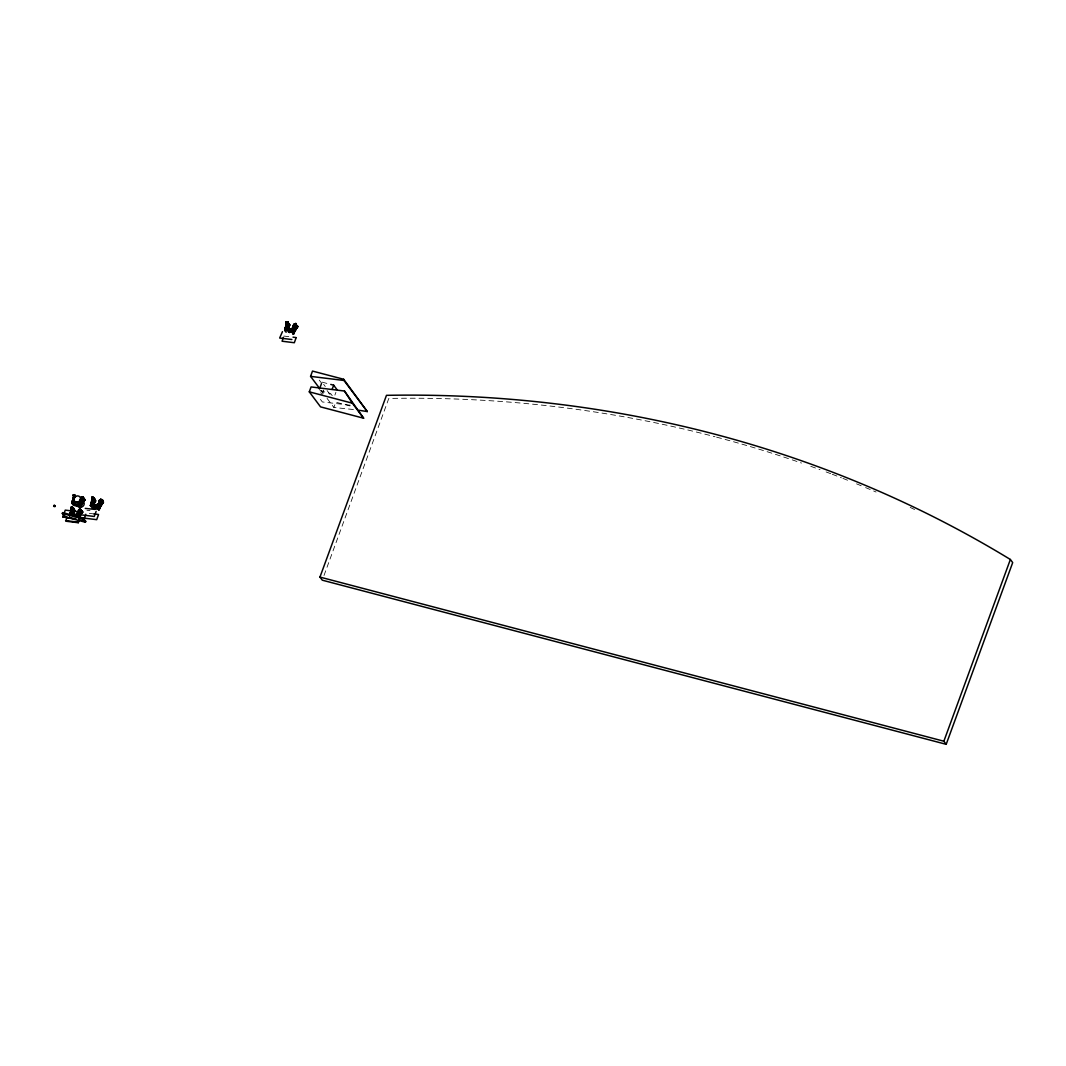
<?xml version="1.0" encoding="UTF-8"?>
<svg xmlns="http://www.w3.org/2000/svg" width="1066" height="1066" viewBox="0 0 1066 1066"><rect width="100%" height="100%" fill="white"/><g stroke="black" fill="none" stroke-linecap="round" stroke-linejoin="round"><path stroke-width="0.75" stroke-dasharray="5 3.75" d="M323.291 390.023L322.372 392.528L320.04 389.423M322.731 393.421L323.758 390.649M334.897 395.1L335.91 392.315M353.446 409.531L333.885 407.465L335.817 402.175L352.966 406.679M323.997 575.52L388.797 398.444A1262.57 1143.711 -36.9 0 1 715.019 436.74M283.849 336.056L291.498 336.989M86.959 510.268L90.024 510.641M89.291 513.372L93.875 513.932M350.234 405.2L322.358 401.962L318.601 396.952M322.025 382.134L329.301 384.04M332.246 395.699L330.62 393.527L318.974 390.462L322.225 394.806M323.651 384.306L325.277 386.478M319.294 380.149L321.239 382.734M327.075 390.516L330.953 395.699M321.252 390.609L323.198 393.207M327.075 398.391L333.885 407.465M716.618 437.167A1262.57 1143.711 -36.9 0 1 790.652 459.339M792.211 459.859A1262.57 1143.711 -36.9 0 1 801.512 463.057M810.773 466.322A1262.57 1143.711 -36.9 0 1 820.007 469.68M826.137 471.945A1262.57 1143.711 -36.9 0 1 830.72 473.677M832.253 474.263A1262.57 1143.711 -36.9 0 1 841.394 477.795M842.913 478.394A1262.57 1143.711 -36.9 0 1 850.508 481.406M856.558 483.844A1262.57 1143.711 -36.9 0 1 864.086 486.962M865.592 487.588A1262.57 1143.711 -36.9 0 1 876.092 492.039M910.191 507.416A1262.57 1143.711 -36.9 0 1 914.588 509.495"/><path stroke-width="1.5" d="M79.63 516.557L78.924 517.969L82.282 511.467L82.362 512.746L80.923 513.359L82.562 512L82.295 512.759L79.124 509.508L81.016 510.228L79.257 511.174L80.523 509.348L82.482 511.693L80.923 513.359L82.362 512.679L82.109 511.427L81.562 513.066L82.562 512.12L80.523 509.348L79.19 511L76.845 514.798L77.978 513.852L79.83 516.344L78.884 517.983L81.309 512.226M103.375 501.846L99.658 507.309L101.656 503.259M294.296 325.743C296.881 325.397 295.815 322.692 294.509 325.397C295.575 330.926 299.506 324.077 296.401 327.502C291.205 325.45 299.106 324.051 294.416 325.61C296.681 325.703 294.989 323.558 294.669 323.877C301.172 328.355 293.31 328.674 297.587 326.636C298.547 325.17 296.388 327.315 293.416 334.244M79.23 511.12C83.881 507.509 77.485 512.719 81.056 510.014C78.258 506.71 79.777 515.118 75.459 515.184C63.374 511.107 78.404 500.833 72.981 515.424M73.154 508.495C71.942 509.721 76.152 515.984 71.715 512.879C72.261 503.805 68.73 512.613 73.834 515.757L70.889 512.586L72.195 508.589L74.407 511.28L72.261 507.189L74.647 510.481L74.087 511.014L74.54 509.921L72.688 507.363L71.089 507.483L71.942 507.11L74.62 510.947M74.567 497.089C72.701 498.542 73.567 503.325 74.62 497.142C75.246 490.64 71.662 502.193 75.14 502.539C70.223 502.059 75.699 493.252 74.353 497.755C72.901 500.833 76.379 503.179 75.046 501.886C87.958 501.54 71.462 503.978 73.634 500.647M75.26 495.49L74.393 495.21L75.113 496.809M74.807 495.797C75.326 496.196 74.607 496.676 75.073 495.104M93.715 502.552C93.661 506.19 93.048 495.823 93.888 497.982C89.611 500.114 96.393 509.681 99.764 501.62C99.458 496.623 104.108 503.005 103.415 502.299C102.563 495.437 98.045 504.178 103.189 502.792C103.202 499.714 102.962 508.415 100.964 499.301C102.909 500.847 96.966 503.898 96.873 507.189L90.45 505.617L92.276 507.922L99.151 509.735L101.417 504.938L100.764 504.245M94.901 500.447L95.087 499.461L95.474 501.06L94.301 501.886L95.527 500.514L94.248 500.087M95.354 501.193L93.248 497.302L93.195 499.901L94.741 499.288L95.54 500.647M288.087 323.611L287.447 322.971L289.472 325.943M288.166 323.358L288.06 323.145M289.725 325.063L289.219 325.89M102.882 502.939L102.976 501.5L103.242 502.792L101.656 503.299L103.402 502.313L102.802 502.752L101.177 500.607L100.071 501.14L101.696 500.7L101.67 499.688L99.898 500.167M295.748 324.037C295.708 320.266 294.882 331.166 297.614 326.622M288.819 326.729L285.941 322.665L286.581 321.692L286.074 322.159L287.007 321.745L286.274 321.905L289.366 325.969L287.673 329.887L288.047 326.849M80.363 504.938C83.081 502.046 80.07 506.217 82.402 503.432C84.174 501.393 79.604 497.449 83.148 497.169C79.19 500.127 86.986 498.915 84.347 500.287C81.496 501.167 85.2 500.913 84.667 499.328C85.32 498.928 81.709 501.793 84.547 500.3C83.494 493.065 80.23 501.606 83.068 497.102M295.469 328.768C295.362 333.885 290.791 325.996 296.095 324.744M92.076 500.594C94.701 509.295 94.141 498.022 92.169 501.127C91.636 504.964 97.925 505.644 97.006 505.644C96.007 506.163 92.662 504.071 93.928 503.752C95.154 502.233 92.342 504.658 95.047 506.19C91.303 503.605 92.715 493.451 91.769 501.82C93.861 509.988 100.59 500.34 99.484 504.111L99.245 502.259M288.193 323.091C287.287 321.932 288.34 321.905 286.328 324.45C285.115 326.489 290.365 334.378 287.753 327.209M76.539 514.332C73.607 514.891 77.325 517.463 79.124 509.535M83.228 497.782L81.669 496.836L80.523 499.741L82.295 496.783L84.734 499.861L82.775 496.916M81.322 498.542C85.36 503.605 83.788 497.302 84.467 499.368C85.013 497.396 82.322 504.804 81.602 502.592M103.402 502.326L101.75 503.392M73.927 509.401C72.781 509.735 74.74 509.321 74.553 511.094M95.007 499.434L94.807 500.274L95.114 499.634M289.326 324.117L289.472 324.837L287.34 321.812L289.606 324.464M71.702 509.148L70.849 507.976L71.422 507.096L71.782 509.255L73.048 508.682M71.542 508.815C71.422 508.362 71.142 508.362 71.422 508.509C71.489 505.137 70.822 508.615 71.728 509.202M71.995 514.412L72.755 512.706L71.022 510.734L73.088 515.105M73.407 498.582L73.834 499.834M92.009 501.58C98.498 508.935 90.65 503.912 92.316 502.086M91.969 500.567L92.102 497.489L93.688 497.702M95.207 501.473C91.756 504.365 95.807 506.723 98.085 503.965C99.884 503.192 94.834 505.337 98.179 505.817C99.524 501.7 101.257 507.283 98.725 509.681L99.444 508.042M91.663 501.833L93.222 502.672L95.047 506.19C92.675 501.553 92.462 505.964 93.995 503.725M289.659 325.503L286.194 321.972L286.701 323.584L285.688 326.542L288.62 329.98L286.781 327.142L287.527 324.277L285.941 322.665L286.474 321.759L288.087 322.438M286.208 326.129L287.407 327.808L288.286 327.608M287.354 322.478C289.526 322.785 283.796 325.916 287.713 327.182C289.539 330.327 283.969 328.728 289.126 325.703M290.725 329.327L288.14 330.007L289.539 329.927L286.128 327.728L289.086 329.9L293.017 328.261L290.378 329.434L287.967 329.154L287.633 328.022L289.366 325.969L287.9 329.954L288.58 329.234L290.751 329.927M79.537 509.255L77.578 513.492L74.1 515.211L76.565 514.771L77.432 513.585M80.523 512.32L79.99 515.891M79.204 509.415L80.163 509.281L82.508 512.213L81.709 512.999L82.428 511.613L80.43 513.892M81.336 497.089L80.576 499.394L81.243 497.649M82.748 501.46L82.202 503.432M82.868 501.473L82.775 500.98M94.674 505.191L93.648 504.258C96.26 508.255 91.663 501.486 94.048 504.005C94.581 507.909 93.088 500.98 93.728 503.658C89.89 500.367 94.967 504.844 94.354 505.67M100.391 499.781L99.431 500.154L99.018 502.526M99.538 500.021L99.205 501.926L99.844 500.22M101.43 504.511L100.817 503.352L101.004 504.378M101.11 503.472L101.27 504.218M285.861 326.383C287.567 323.678 285.568 327.035 286.501 327.728M288.153 329.727L287.873 327.755L289.033 329.927M286.488 325.223L288.206 329.181L287.021 327.902M293.71 324.544L293.257 327.035L293.843 324.45L295.029 323.837L293.723 324.517L294.936 324.051M292.284 329.94L291.578 328.954L294.003 325.596L293.43 325.157L293.843 326.729L294.096 324.717M72.981 509.268L74.114 509.668M81.709 511.533C83.281 512.48 81.456 510.494 81.522 512.173M84.387 499.061L83.628 498.821M91.796 501.313C92.289 499.781 94.887 497.982 94.674 500.207M101.883 500.3C97.539 497.036 105.814 503.285 101.923 501.486M289.073 324.597L288.526 323.771L289.459 324.744M295.962 327.209L297.174 326.049L297.307 327.409L297.561 326.516L295.588 323.971L297.601 326.862L295.882 327.129L295.855 328.368M74.527 497.382L73.061 495.517L73.98 494.611M78.324 502.233C76.232 503.272 82.682 499.954 80.696 498.835C78.817 502.526 79.017 502.179 77.858 502.246M98.925 504.551C99.285 502.113 96.446 505.097 97.752 505.404C97.206 503.818 95.367 505.63 97.006 504.831M98.925 509.721L100.297 506.67L99.578 505.95M291.165 329.194L288.526 329.621L290.498 330.14L290.338 329.407L291.165 330.313C290.618 327.955 292.071 329.207 292.377 329.727L291.631 328.981M294.136 326.169C298.533 329.114 292.444 333.511 294.589 330.194M77.618 513.426L78.524 514.039L77.418 515.837L76.912 514.065L77.512 514.958L76.792 514.225L75.459 515.184L72.928 514.998L71.715 511.427L73.154 515.318L72.768 512.853M82.388 511.573L80.163 509.281M82.375 496.823L81.722 497.249L84.734 499.781L83.001 500.767L84.774 499.554L83.041 500.833M80.976 513.466C76.965 511.533 81.589 509.695 80.829 509.575M81.935 496.769C81.762 496.45 87.212 505.071 81.522 498.462C85.453 495.663 80.123 499.967 83.268 497.462M294.389 325.543C297.187 324.877 296.375 329.048 296.934 327.422C295.495 328.968 299.439 325.25 294.696 325.436C294.163 322.865 299.173 327.582 296.215 327.955M54.273 505.391L54.832 506.35L53.606 506.137M69.583 515.638L70.609 511.92L69.583 515.638C73.208 507.363 72.541 517.197 75.419 515.518L74.993 514.811L76.086 515.691L75.873 514.625L76.059 515.771L72.275 514.492L76.032 515.757M81.282 499.088L78.897 504.964L80.35 507.203L73.287 505.164L71.768 503.112L73.847 496.503L73.234 497.915L74.034 498.475L73.314 498.035M74.1 514.785L75.233 515.478L73.554 515.264L72.395 512.693L73.181 513.679L74.007 515.278L70.782 511.76M82.415 511.68L82.322 512.759L80.829 513.279M286.221 327.315C287.94 324.957 282.503 330.18 286.154 332.246M290.019 329.501C283.609 327.302 294.096 332.898 286.208 326.609M84.654 499.887C82.468 502.792 80.336 494.491 83.534 500.42M54.832 505.55L54.633 506.323L54.979 505.537M71.942 507.11L71.462 508.562L71.489 507.083M74.154 495.197C74.26 494.691 74.42 494.704 74.327 495.304M74.154 496.729C73.407 493.052 72.954 496.05 74.5 497.529M93.328 499.727C88.571 490.84 101.523 509.641 92.076 497.316C91.969 497.142 93.741 500.127 94.154 499.208M287.66 322.878C287.66 321.226 285.688 322.332 286.781 321.692M55.059 505.95L54.393 505.684M78.644 509.921L78.404 511.587L80.723 514.851M78.364 510.521L78.511 510.081M80.976 497.396L81.029 498.741M99.111 502.299L99.245 500.527M293.856 325.023L293.71 324.81M80.456 513.426C84.534 513.452 77.951 510.747 80.67 510.601C77.032 510.068 82.628 515.598 82.215 511.707M103.309 502.419C100.924 505.084 100.95 497.782 101.283 500.7C98.325 499.994 103.695 503.605 102.802 502.752M78.631 512.2L78.058 512.666L78.697 511.453M80.47 500.181L78.378 502.392M293.456 326.009L292.95 329.274M74.1 497.595L74.234 497.982A3.478 3.158 -36.9 0 1 80.043 497.089A3.478 3.158 -36.9 0 1 77.472 502.392L75.18 502.326M93.928 503.059L94.621 502.179L94.141 503.059M81.522 496.929L82.988 497.022M70.942 512.24C74.966 514.572 70.103 511.893 73.834 515.757C73.621 513.492 72.142 515.198 73.381 514.558M288.593 329.421L287.154 328.968M82.961 497.209C82.668 497.529 81.855 499.461 82.628 497.062C83.481 498.888 81.602 498.089 83.068 497.649M100.044 501.007C103.762 498.475 99.271 501.713 101.896 500.194M288.513 327.302C284.249 325.157 288.753 322.052 286.821 325.663C289.086 330.54 288.18 329.554 286.034 325.61M80.869 513.319L82.375 511.907M84.6 499.688C81.842 502.632 85.84 498.635 83.028 500.047M101.51 504.658L100.91 505.697L100.83 504.298M97.193 504.591L97.526 505.497C97.419 513.066 100.031 506.217 100.71 506.417M76.366 515.384L76.406 514.731M97.259 505.79L96.353 504.818L97.539 505.337M70.969 510.987L72.475 513.399M73.421 498.062L73.461 499.528M73.367 498.821L73.847 499.434L72.994 499.301M72.914 513.772L71.022 510.361L71.542 509.548M285.994 325.863L286.008 326.862M286.221 325.89L286.514 326.636M288.206 327.608L286.527 325.969M288.273 328.408L286.741 326.089L288.513 329.78L286.754 326.316L287.78 327.289M78.364 511.64L78.804 510.281L78.657 511.707M80.603 499.141L81.029 498.248M101.323 504.485L101.323 503.738M100.764 499.314L100.257 499.861L101.03 499.354M288.353 324.597L288.993 324.317M287.967 329.82L287.474 327.582M54.046 505.351L54.633 506.323M71.315 510.561L73.048 512.973L74.194 511.2M74.14 509.575L74.234 510.294M77.778 514.079L77.418 515.837L77.978 514.185M79.057 505.097L80.19 501.406L79.337 503.192L80.19 501.406L82.042 503.885L80.816 504.298M82.215 512.053L81.696 511.374M98.645 504.151L98.299 505.91L98.845 503.938M293.75 331.046L294.336 329.954L293.403 334.151L291.684 331.992L293.043 328.488L294.909 330.966L293.576 331.713M73.554 515.358L72.501 512.973M78.538 512.44L78.124 513.399M287.713 328.861C288.073 326.236 288.846 332.379 287.593 327.808M293.017 328.261L293.696 326.822M71.249 508.189L71.835 507.096L71.422 508.509M288.433 329.167L286.754 326.569L287.54 328.022M291.804 328.848L290.712 329.407L291.165 330.313L290.232 329.874M80.683 509.721C80.323 510.641 81.509 510.094 79.817 509.495M95.78 505.071C98.538 505.057 92.302 505.577 95.913 504.884C97.619 506.19 96.087 504.871 94.341 504.938L93.555 504.205L94.834 504.831M75.046 514.851L75.419 515.518M286.341 327.302L288.5 329.754L286.754 326.569L287.38 327.582M289.952 329.914L290.831 330.247L289.472 329.727M73.314 515.464L70.982 512.48M287.554 328.714L288.513 329.767L286.861 327.315M80.63 504.031L80.71 504.631M293.683 330.966C293.59 332.898 295.255 329.034 293.763 330.687M295.255 329.461L294.909 328.754L295.708 329.207M74.633 515.198L74.007 514.785M95.674 504.898L94.887 504.858L96.553 505.67M74.58 496.01L75.22 496.529M93.302 498.688L93.835 497.942M93.608 498.848L93.222 498.595M94.274 502.099L95.474 500.62M74.074 515.198L71.675 511.947L73.767 514.718M94.075 503.272C92.262 502.366 94.954 503.712 92.782 504.245M72.275 503.112L72.821 499.474L72.275 503.112L78.897 504.964M79.697 515.704C79.27 513.785 80.63 515.811 79.55 514.998M91.609 502.672L90.437 505.67L91.489 501.993L90.463 505.71L92.449 497.129L95.194 501.247M284.862 330.14L285.808 327.089L285.035 330.167M74.154 510.108L74.207 509.388L73.994 510.094M80.963 513.092C83.881 513.732 79.35 510.667 80.163 509.815M101.923 499.981C99.898 498.595 104.681 503.325 102.016 503.045M291.924 332.166L293.043 328.488L293.683 328.901M81.656 511.96L81.776 512.959L82.109 511.96M74.393 515.105L74.26 514.825C74.167 515.184 73.447 515.184 71.662 512.493M71.009 511.733L71.129 510.761M73.674 498.901L73.607 497.875M54.219 505.511L54.846 505.737M292.937 328.195L291.484 329.354M72.568 512.546L70.929 511.24M92.529 502.179L94.048 503.752L92.489 501.5M73.98 496.809C73.701 496.609 71.688 492.372 75.646 496.649M70.849 508.002L72.368 507.229M92.569 497.262L91.743 498.102L92.449 499.008M286.567 323.291L285.941 322.652L286.687 321.759M286.607 321.972C286.501 324.064 285.382 321.212 287.607 321.905M72.168 507.243L73.021 507.816M92.862 497.622C94.581 498.049 91.409 497.022 93.222 497.782M286.807 323.704L287.354 324.597M287.447 321.852L287.18 322.385M92.582 502.592L94.234 504.591M80.243 500.913L80.843 499.754L80.43 500.434M101.31 500.767L100.231 500.873L101.763 499.914M295.748 325.223C294.922 325.157 296.375 324.344 294.936 325.183C297.68 324.97 293.017 324.144 296.321 327.888M73.634 512.306L72.461 509.655L71.755 511.174L73.154 513.426L71.715 511.427L73.208 513.426L72.635 513.013M286.901 324.357C289.392 330.1 289.379 324.277 286.474 321.772M73.874 496.623L73.634 494.997L74.513 495.024M71.688 509.321L71.755 511.174M92.316 501.646L93.541 503.578L94.168 503.205M80.336 500.953L79.364 501.526M72.688 514.758L73.421 515.144L71.582 513.799L73.661 515.065L72.208 514.585M73.98 515.171L73.181 514.625L73.834 515.757M72.688 514.425L73.341 515.144M289.765 329.567L290.192 330.074C287.833 328.634 288.46 330.273 287.993 328.355M288.593 329.261L287.713 328.381M72.861 513.985L73.407 515.105L71.875 513.652M100.524 501.06C107.493 504.524 98.152 502.819 101.71 499.648M80.03 510.801L81.016 510.228M84.334 499.741L84.067 500.474L84.374 499.381M101.763 500.074L100.844 500.807M295.735 325.143L295.962 324.464M296.934 327.555L296.774 326.076M81.522 512.786C83.135 512.826 80.403 513.319 80.696 510.534M73.687 494.744C73.541 496.01 72.981 494.984 73.687 496.143C73.94 496.969 72.395 494.038 75.313 496.649M92.196 498.448L92.022 497.382M95.194 499.794L93.488 497.409L92.196 497.449L92.182 498.422L92.129 497.289L92.062 498.342M286.488 322.132L286.514 323.158L286.208 322.039M72.834 513.466L73.128 514.198M73.621 495.064L73.634 496.05L73.421 494.877M70.942 507.989L71.249 507.323M72.981 508.642L72.261 508.389L73.141 508.375M93.848 498.715L93.248 498.422M287.394 324.45L287.447 322.971M82.442 498.288L82.428 497.262M101.537 500.594L101.163 499.727L100.87 500.833M72.448 507.389L72.728 507.403M95.274 505.177L96.1 505.55M293.603 327.075L292.497 330.46L293.043 328.488M54.766 506.19L54.033 505.657L54.899 506.23M73.128 500.793L72.168 503.085M291.684 331.992L285.142 330.18L285.688 326.542L284.662 330.26M73.394 495.677L73.434 495.797M80.909 499.501L80.363 500.034L80.829 498.302M286.208 325.383L286.954 324.077M288.366 327.382L286.674 324.77M294.722 329.434L295.375 330.02L295.029 328.848M97.086 507.256L98.498 504.418L97.299 507.349M101.656 500.127L101.07 500.78M292.844 328.701L291.391 331.846M79.977 501.62L79.577 503.339L80.19 501.406M92.089 498.222L92.382 497.609M82.042 503.885L80.55 507.083L82.042 503.885L80.283 501.753L79.63 503.379L80.19 501.74M100.297 506.83L99.618 508.069L100.031 506.696M294.709 331.18L293.35 334.284M72.968 514.771L72.635 513.759M92.116 497.396L95.194 501.46M77.552 514.385L77.125 515.651M292.857 328.888L292.004 330.18M54.179 506.283L54.886 506.084M96.273 505.071L97.512 505.377M74.487 510.92L74.54 509.921M83.788 500.42L84.72 499.767L82.762 498.155M81.789 498.262L82.762 497.409M80.283 509.641L79.87 510.561L80.789 509.615M93.581 502.739L92.555 501.766L94.061 504.031L93.835 503.045M288.02 329.114L287.234 328.888L287.673 329.887M79.763 501.939L78.311 504.698L79.99 501.806M77.112 514.638L76.925 515.558L77.685 513.772M97.699 505.59L97.979 504.711L97.579 505.564M101.83 503.165C102.909 502.113 104.255 504.338 99.991 501.06M292.177 329.274L291.071 331.739L291.911 329.421M297.441 327.302L296.615 327.702L297.294 326.796M70.676 512.466L70.063 515.558M97.046 505.83L96.7 504.764L97.206 505.617M73.034 500.54L72.608 501.393L73.088 500.7M80.776 505.511L81.842 504.111L80.67 503.685M94.048 503.752L92.555 501.766M99.911 507.11L99.538 508.056L100.057 506.976M285.808 327.222L285.248 328.555L285.835 326.916M294.029 331.739L293.643 332.592L294.909 330.966L293.403 334.151M286.168 322.105L286.261 322.891M90.943 505.63L91.783 503.312M72.941 499.954L71.795 503.179M70.849 513.066L69.863 515.518M91.756 503.232L90.743 505.59M285.648 328.488L285.888 327.608M98.578 504.378L98.099 505.777L98.418 504.458M294.043 330.313L294.003 332.605L294.389 331.366M76.925 515.558L77.325 514.465L77.032 515.598M98.179 505.177L97.579 504.258M81.322 504.524L80.963 505.537L81.389 504.445M78.964 517.903L79.83 516.344M92.875 504.485L95.78 505.484M294.003 332.605L294.496 331.22M80.696 504.111L81.842 504.111L80.35 507.203M99.751 508.069L100.444 506.31L99.151 509.735M62.308 513.479L62.627 512.599L83.215 518.009L85.733 521.367L85.4 522.247L64.826 516.837L62.308 513.479L82.882 518.902L85.4 522.247M75.006 518.369L75.473 518.995L62.774 516.89L65.253 510.134L77.472 511.627L75.992 515.678L75.3 514.811L75.766 515.611M64.826 516.837L65.146 515.957M79.244 520.021L78.258 522.726L66.039 521.234L66.505 518.076M74.02 498.368L73.807 497.702M69.556 515.571L70.756 512.32M71.688 510.734L71.289 510.001M73.208 512.986L71.502 510.374M78.631 504.818L79.324 502.193M78.231 512.346L78.431 512.679M77.258 516.437L77.978 513.852M80.483 507.203L81.762 503.752M78.258 522.726L78.724 519.555M82.882 518.902L83.215 518.009M84.374 518.076L85.773 514.265M93.555 500.327L92.009 497.489L94.661 501.713M92.169 500.354L92.276 501.167M92.489 500.767L92.289 499.847M96.127 511.374L94.274 516.464L82.055 514.971M97.566 507.483L98.725 504.298M97.726 507.616L98.938 504.285M98.498 514.718L96.7 519.662L84.654 518.196M283.383 337.336L282.077 341.213L294.309 342.732L296.108 337.789M291.764 332.032L292.923 328.848M295.375 330.02L295.229 329.194M296.868 327.555L296.774 326.369M297.401 327.395L296.974 327.489M319.307 388.024L310.566 376.365L312.498 371.075L343.665 379.269L367.29 411.569L358.989 410.29M309.287 391.848L311.085 386.931L344.491 391.035L363.626 418.218L320.56 406.879L309.287 391.848L352.353 403.188L363.626 418.218M319.48 389.077L321.506 383.52M332.139 389.356L333.671 385.199L330.753 384.426M319.96 577.079L386.465 395.339A1262.57 1143.711 -36.9 0 1 1010.368 559.477L1012.7 562.582L946.195 744.321L322.292 580.184L319.96 577.079L943.863 741.216L946.195 744.321M943.863 741.216L1010.368 559.477M82.908 497.422L82.202 498.049M80.083 514.798L79.87 515.224M81.776 503.818L81.136 505.524L81.376 504.165M78.924 517.969L79.564 516.29M294.043 332.525L294.642 330.926M72.608 501.393L72.981 500.367M70.396 513.839L70.796 512.906M80.123 510.481L80.696 509.868L79.337 510.974M293.51 325.716L293.443 325.33M288.246 328.301L287.647 327.235L288.273 328.048M77.218 515.691L77.778 514.265M96.979 507.229L97.965 504.711M291.071 331.739L292.004 329.367M294.109 331.673L293.736 332.605L294.016 331.419M287.021 322.278L287.793 322.025M91.196 503.912L91.649 502.899M74.98 496.223L74.673 497.196L74.673 496.516M73.008 508.988C73.701 508.788 71.649 509.108 72.808 509.361M287.74 323.251L287.593 323.518M82.615 498.208L82.588 497.422M295.615 324.49L294.936 325.183L295.948 324.171M292.097 330.233L292.617 329.008M73.354 499.528L73.421 500.727M71.715 512.879L71.049 513.106L73.727 515.091M82.655 501.207L82.975 500.46M92.289 502.512L94.048 504.591L92.555 502.019L93.302 503.259M94.474 505.124L92.635 502.792M74.22 497.396L74.14 497.915M71.915 510.681L72.128 509.335M95.034 501.62L94.501 502.193L92.276 500.394M100.99 500.554L101.403 499.781M92.102 497.555L91.823 498.115M93.435 503.472L94.128 504.871L93.608 503.538M73.9 497.755L74.647 496.37M73.527 512.48L71.649 509.601M94.394 502.552L92.849 500.487L93.315 499.368M98.832 502.965L99.631 501.78M288.699 326.902L288.113 327.342L288.926 326.569M293.337 327.262L293.403 328.888M295.362 324.277L295.722 325.143L294.656 325.33M93.382 503.912L92.089 503.259L93.661 503.792M72.968 512.226L73.314 511.294M288.06 329.247L288.806 329.714M286.394 328.022L288.3 329.887M93.462 502.992L92.489 502.353M81.762 502.552L81.935 503.605M99.191 502.992L98.618 503.352L99.311 502.752M288.939 326.516L287.274 323.691M293.163 327.728L293.51 327.315M295.215 330.273L295.469 329.554M94.501 501.926L91.903 497.675M91.916 502.792L94.274 504.738L92.822 503.219M73.221 514.731L71.928 513.879M289.592 324.73L289.392 325.357M73.101 514.332L71.116 512.946M74.287 497.462L74.327 496.543M94.634 501.993L93.022 500.047L93.821 498.848M287.22 324.597L287.434 323.851M93.808 505.071L93.661 503.685M288.26 329.127L288.673 329.674L288.153 329.034M73.261 514.532L72.435 514.345M72.675 508.868L74.02 511.493M93.941 504.405L94.328 505.071L93.741 504.351M288.353 326.356L288.406 325.756M71.782 509.388L72.301 508.802M288.699 326.476L287.514 324.384M78.031 513.359L77.085 513.919M292.804 327.848L293.123 329.101L292.764 328.395M83.894 500.527L84.547 500.274M76.086 514.572L77.245 514.998M77.938 513.639L77.272 513.759M77.925 514.412L78.098 513.106M285.954 327.209L287.407 327.808M78.138 514.332L77.751 513.279L78.311 514.185L77.525 514.079M74.207 501.966L74.46 501.753M80.203 510.694L79.843 510.88M100.151 506.43L99.551 507.176M92.955 504.405L92.196 503.472L94.394 504.871M82.882 499.874L83.868 499.514M293.097 327.449L293.483 328.848L292.737 328.075M292.697 329.341L291.418 329.207M83.161 499.474L83.841 499.621L83.095 499.394M286.514 328.235L288.38 329.541M74.167 501.18L74.247 501.167M93.528 504.178L92.329 503.885L92.982 503.685M291.711 329.927L292.537 329.9M282.45 331.659L279.665 338.042L291.884 339.521M80.776 510.054L80.27 509.841M92.582 501.513L93.968 503.525M287.367 327.262L286.781 326.063M97.059 505.684L96.7 504.764M74.314 501.02L73.514 501.14L74.407 501.127M72.688 514.012L71.835 513.452M83.961 500.314L84.52 499.594M293.483 328.714L292.817 327.915L293.39 328.701M93.968 504.764L93.102 503.725M287.9 328.088L288.273 328.834M73.034 514.545L73.687 515.558M73.327 514.905L72.675 514.118L73.407 515.105M76.645 515.251L75.699 514.691L76.845 515.211M296.028 327.715L296.401 327.502M292.377 328.768L292.777 329.434L292.164 328.541M72.248 513.959L73.088 514.745L72.501 513.959M287.287 322.172L287.967 322.212M85.267 508.402L94.821 509.388M290.472 329.474L291.724 330.047L291.191 329.314M290.485 329.714L291.378 329.101L291.937 329.887M288.446 329.727L287.06 328.728M73.581 499.767L73.327 500.5M74.94 504.538L77.498 505.471M77.378 505.737L74.86 504.804M81.163 504.338L81.136 505.524L80.936 504.498M93.195 504.018L93.621 504.738M97.752 504.538L98.285 503.765L98.752 504.724L98.019 504.045M294.669 324.211L295.415 324.091M91.889 501.82L92.249 502.739M95.887 505.497L94.061 505.164L95.047 506.19L93.555 504.205L94.861 506.017M80.47 510.454L80.456 509.788L80.55 510.481M310.566 376.365L343.972 380.469L367.29 411.569M293.017 337.176L296.082 337.549M53.846 506.443L55.072 506.59M93.875 513.932L98.458 514.478M62.774 516.89L71.942 517.996L71.169 517.703M65.572 520.608L77.791 522.1M95.634 508.269L94.967 508.109M94.008 502.819L91.982 499.807M72.475 508.482L72.381 508.882M293.536 328.688L292.963 327.688L293.59 328.661M94.581 504.751L95.474 504.911M73.874 509.908L73.141 509.588M79.39 519.702L85.733 521.367M73.407 518.436L76.379 519.209M96.433 505.63L95.913 504.924M71.715 511.427L73.208 513.426L72.555 512.626M94.914 508.082L93.515 507.363M295.455 324.504L295.229 325.17L295.948 324.331M288.42 329.527L287.847 328.808L287.98 329.487M94.807 507.269L96.167 508.002M73.567 512.093L71.688 510.201M287.767 329.381L287.58 328.914M93.995 498.675L93.142 497.662M78.111 514.225L77.858 513.572M81.949 512.719L79.417 509.375M93.888 504.524L93.195 504.405M95.087 499.461L95.194 500.807M76.552 514.358L77.312 515.091M289.646 329.954L290.085 330.047M292.191 328.568L292.564 329.554M97.872 504.138L98.578 504.884L97.779 504.138M291.258 330.233L290.632 329.381L291.404 330.167M76.126 515.651L75.566 514.758L76.379 515.518M290.112 329.474L290.765 330.22M290.632 329.381L291.324 330.207M75.566 514.758L76.246 515.571L75.819 514.691M290.378 329.434L290.991 330.3M79.604 510.934L81.176 513.026M96.18 504.884L96.899 505.83M93.928 504.778L93.382 504.031M72.341 513.772L73.048 514.705M287.407 328.395L288.22 329.447M288.899 330.38L287.753 328.754L288.446 329.687M294.189 325.61L296.042 328.101M294.176 325.89L296.042 328.368M294.096 326.449L295.948 328.928M294.016 326.716L295.882 329.207M293.936 326.995L295.802 329.474M293.83 327.262L295.695 329.74M293.71 327.515L295.562 330.007M293.563 327.768L295.429 330.26M293.403 328.022L295.269 330.5M293.23 328.261L295.095 330.74M333.671 385.199L336.923 389.543M99.977 501.34L101.803 504.098M99.898 501.899L101.75 504.378M99.818 502.166L101.683 504.658M99.738 502.446L101.603 504.924M99.631 502.712L101.497 505.191M99.511 502.965L101.363 505.457M99.365 503.219L101.23 505.71M99.205 503.472L101.07 505.95M99.031 503.712L100.897 506.19M81.309 498.808L83.175 501.3M81.229 499.368L83.095 501.846M81.163 499.648L83.028 502.126M81.069 499.914L82.935 502.392M80.963 500.181L82.828 502.672M80.843 500.447L82.708 502.925M80.696 500.7L82.562 503.179M80.55 500.94L82.402 503.432M80.376 501.18L82.229 503.658M79.097 511.267L80.936 514.025M79.017 511.813L80.883 514.305M78.951 512.093L80.816 514.585M78.751 512.639L80.616 515.118M78.631 512.893L80.496 515.384M78.498 513.146L80.35 515.638M78.338 513.399L80.203 515.877M78.164 513.625L80.03 516.117M287.58 328.581L288.753 330.194M75.3 514.811L75.913 515.678M99.444 504.098L98.712 503.152L99.338 504.138M344.491 391.035L352.353 403.188M71.675 511.947L72.301 512.959M71.715 513.066L71.049 512.226M343.665 379.269L343.972 380.469M77.378 502.792L77.512 502.366A3.478 3.158 -36.9 0 1 74.22 498.009M82.628 501.02A3.478 3.158 -36.9 0 1 83.148 506.097A3.478 3.158 -36.9 0 1 77.898 505.817M286.301 322.039L286.181 322.705L286.288 321.945M76.859 505.351L75.499 504.858L76.845 505.324M289.725 332.432L288.353 331.939L289.592 332.512M98.072 504.658L97.806 505.63L98.165 504.618M294.256 331.526L293.896 332.619L294.256 331.526M79.497 502.086L79.137 503.112L79.497 502.086M72.981 499.834L72.381 501.473L72.981 499.834M70.729 512.533L70.209 513.852L70.742 512.599M91.609 502.486L91.09 503.925L91.609 502.539M81.589 504.218L81.096 505.537L81.642 504.138M98.911 504.258L98.299 505.91L98.858 504.258M285.848 327.449L285.461 328.461L285.875 327.529M93.448 502.686L94.075 503.498L93.448 502.686M287.887 328.848L288.353 329.581L287.753 328.754M293.323 328.874L292.657 328.115L293.283 328.914M78.604 514.039L77.898 513.066L78.564 514.025"/></g></svg>
